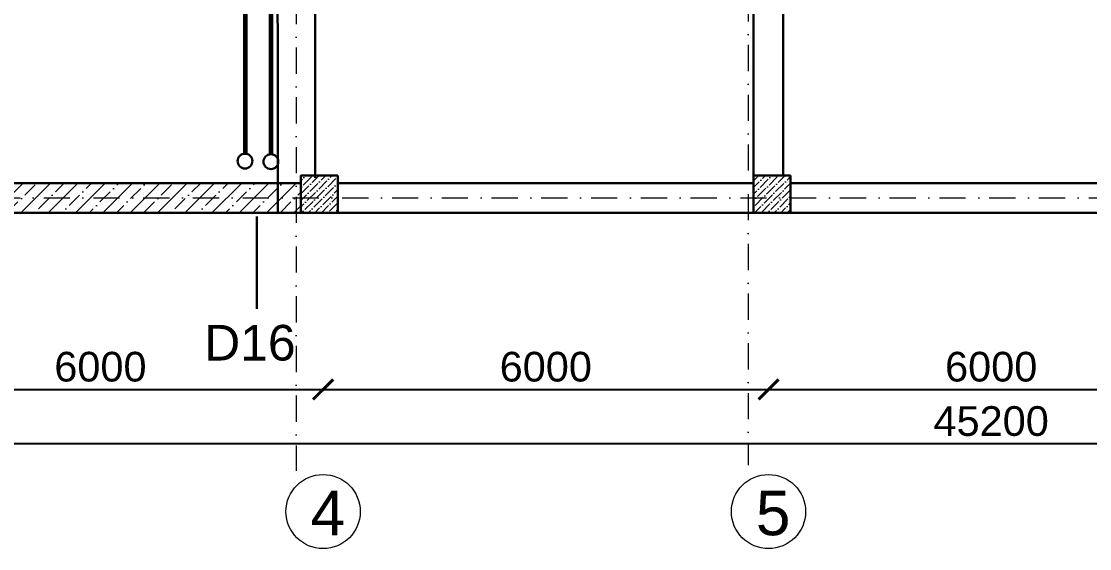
# Model space of a CAD drawing. Header units: millimetres. Extents: x 895788 to 1136524, y -21936 to 400945.
# Drawn here: x 935191 to 949582, y 70402 to 77512 of the extents above; entities that cross this region are included whole.
import ezdxf

# ---------------------------------------------------------------- set-up
doc = ezdxf.new("R2010")
doc.units = ezdxf.units.MM
doc.linetypes.add('Штрихпунктирная', pattern=[670.277762, 352.777767, -176.388884, 0, -141.111112])
doc.layers.add('Конструктив - Ограждающий', color=7, linetype='Continuous')
doc.layers.add('оси_Ном._пера__1', color=7, linetype='Continuous', lineweight=15)
doc.layers.add('перегородка_Ном._пера__7_Ном._пера__7', color=7, linetype='Continuous', lineweight=60)
doc.styles.get("Standard").update_dxf_attribs({"font": 'arial.ttf', "height": 400})
doc.styles.add('СГЕНЕРИР_СТИЛЬ_1', font='arial.ttf')
doc.dimstyles.new('razmeri a-g', dxfattribs={"dimtxt": 400, "dimasz": 270, "dimexe": 1.25, "dimexo": 0.625, "dimgap": 100, "dimtad": 1, "dimdec": 0, "dimtxsty": 'Standard', "dimblk": 'ARCHTICK', "dimcen": 2.5, "dimadec": 0, "dimazin": 0, "dimtfac": 1, "dimtdec": 0, "dimtmove": 0, "dimatfit": 3, "dimfxl": 1, "dimarcsym": 0})

# ---------------------------------------------------------------- blocks, each defined once
blk = doc.blocks.new('_ArchTick')
at = {"color": 0, "linetype": 'ByBlock', "const_width": 0.15}
blk.add_lwpolyline([(-0.5, -0.5), (0.5, 0.5)], dxfattribs=at)
blk = doc.blocks.new('*D60')
at = {"color": 0, "lineweight": -2, "transparency": 16777216}
for p, q in [((925656, 71924), (925656, 71814)), ((970856, 71816), (925656, 71816)), ((970856, 71924), (970856, 71814))]:
    blk.add_line(p, q, dxfattribs=at)
at = {"layer": 'Defpoints', "color": 0, "transparency": 16777216}
for p in [(925656, 71925), (925656, 71816), (970856, 71925)]:
    blk.add_point(p, dxfattribs=at)
at = {"color": 0, "lineweight": -2, "transparency": 16777216, "xscale": 270, "yscale": 270, "zscale": 270, "rotation": 180}
blk.add_blockref('_ArchTick', (925656, 71816), dxfattribs=at)
at = {"color": 0, "lineweight": -2, "transparency": 16777216, "xscale": 270, "yscale": 270, "zscale": 270}
blk.add_blockref('_ArchTick', (970856, 71816), dxfattribs=at)
at = {"color": 0, "transparency": 16777216, "insert": (948256, 72120), "char_height": 400, "attachment_point": 5}
blk.add_mtext('45200', dxfattribs=at)
blk = doc.blocks.new('*D63')
at = {"color": 0, "lineweight": -2, "transparency": 16777216}
for p, q in [((933256, 72549), (933256, 72550)), ((933256, 72549), (939256, 72549)), ((939256, 72549), (939256, 72550))]:
    blk.add_line(p, q, dxfattribs=at)
at = {"layer": 'Defpoints', "color": 0, "transparency": 16777216}
for p in [(933256, 72549), (939256, 72549), (939256, 72549)]:
    blk.add_point(p, dxfattribs=at)
at = {"color": 0, "lineweight": -2, "transparency": 16777216, "xscale": 270, "yscale": 270, "zscale": 270, "rotation": 180}
blk.add_blockref('_ArchTick', (933256, 72549), dxfattribs=at)
at = {"color": 0, "lineweight": -2, "transparency": 16777216, "xscale": 270, "yscale": 270, "zscale": 270}
blk.add_blockref('_ArchTick', (939256, 72549), dxfattribs=at)
at = {"color": 0, "transparency": 16777216, "insert": (936256, 72853), "char_height": 400, "attachment_point": 5}
blk.add_mtext('6000', dxfattribs=at)
blk = doc.blocks.new('*D64')
at = {"color": 0, "lineweight": -2, "transparency": 16777216}
for p, q in [((939256, 72549), (939256, 72550)), ((939256, 72549), (945256, 72549)), ((945256, 72549), (945256, 72550))]:
    blk.add_line(p, q, dxfattribs=at)
at = {"layer": 'Defpoints', "color": 0, "transparency": 16777216}
for p in [(939256, 72549), (945256, 72549), (945256, 72549)]:
    blk.add_point(p, dxfattribs=at)
at = {"color": 0, "lineweight": -2, "transparency": 16777216, "xscale": 270, "yscale": 270, "zscale": 270, "rotation": 180}
blk.add_blockref('_ArchTick', (939256, 72549), dxfattribs=at)
at = {"color": 0, "lineweight": -2, "transparency": 16777216, "xscale": 270, "yscale": 270, "zscale": 270}
blk.add_blockref('_ArchTick', (945256, 72549), dxfattribs=at)
at = {"color": 0, "transparency": 16777216, "insert": (942256, 72853), "char_height": 400, "attachment_point": 5}
blk.add_mtext('6000', dxfattribs=at)
blk = doc.blocks.new('*D65')
at = {"color": 0, "lineweight": -2, "transparency": 16777216}
for p, q in [((945256, 72549), (945256, 72550)), ((945256, 72549), (951256, 72549)), ((951256, 72549), (951256, 72550))]:
    blk.add_line(p, q, dxfattribs=at)
at = {"layer": 'Defpoints', "color": 0, "transparency": 16777216}
for p in [(945256, 72549), (951256, 72549), (951256, 72549)]:
    blk.add_point(p, dxfattribs=at)
at = {"color": 0, "lineweight": -2, "transparency": 16777216, "xscale": 270, "yscale": 270, "zscale": 270, "rotation": 180}
blk.add_blockref('_ArchTick', (945256, 72549), dxfattribs=at)
at = {"color": 0, "lineweight": -2, "transparency": 16777216, "xscale": 270, "yscale": 270, "zscale": 270}
blk.add_blockref('_ArchTick', (951256, 72549), dxfattribs=at)
at = {"color": 0, "transparency": 16777216, "insert": (948256, 72853), "char_height": 400, "attachment_point": 5}
blk.add_mtext('6000', dxfattribs=at)

msp = doc.modelspace()

# ---------------------------------------------------------------- hatches: boundary and pattern name
at = {"lineweight": 9}
h = msp.add_hatch(dxfattribs=at)
h.set_pattern_fill('ANSI36', color=256, scale=500)
h.set_pattern_definition([(45, (-677812.35, 2357845.38), (33.1456304, 121.533978), [156.25, -31.25, 0, -31.25])])
h.paths.add_polyline_path([(938956.05, 75431.717), (938956.05, 74931.717), (939456.05, 74931.717), (939456.05, 75431.717)])
h = msp.add_hatch(dxfattribs=at)
h.set_pattern_fill('ANSI36', color=256, scale=500)
h.set_pattern_definition([(45, (-683910.393, 2357845.38), (33.1456304, 121.533978), [156.25, -31.25, 0, -31.25])])
h.paths.add_polyline_path([(945054.095, 75431.717), (945054.095, 74931.717), (945554.095, 74931.717), (945554.095, 75431.717)])
at = {"layer": 'Конструктив - Ограждающий', "linetype": 'Continuous', "lineweight": 0, "true_color": 0x000000}
h = msp.add_hatch(dxfattribs=at)
h.set_pattern_fill('ЖЕЛЕЗОБЕТОН', color=18, style=0, pattern_type=2)
h.set_pattern_definition([(45, (1609453.1, 1463264.5), (-183.847756, 183.847756), []), (45, (1609361.18, 1463356.43), (-183.847756, 183.847756), [194.999993, -64.999998, 0, -64.999998])])
h.paths.add_polyline_path([(938956.05, 75331.717), (938956.05, 74931.717), (933456.05, 74931.717), (933456.05, 75331.717)])

# ---------------------------------------------------------------- linework, layer by layer
at = {"color": 5, "linetype": 'ByBlock', "lineweight": 60, "ltscale": 1.1}
msp.add_line((938203.845, 79466.689), (938203.782, 75727.258), dxfattribs=at)
at = {"color": 1, "linetype": 'ByBlock', "lineweight": 60, "ltscale": 1.1}
msp.add_line((938552.141, 79466.683), (938552.077, 75720.172), dxfattribs=at)
at = {"lineweight": 30}
msp.add_line((938362.339, 74880.704), (938362.339, 73636.047), dxfattribs=at)
at = {"color": 0, "lineweight": 30, "flags": 128}
for points in [[(938623.118, 100497.895), (938645.215, 74929.035)], [(939149.442, 75400.668), (939149.442, 81300.668)], [(945454.218, 79131.717), (945454.095, 75431.717), (945054.095, 75431.717), (945054.218, 79131.717)], [(933456.05, 75331.717), (938956.05, 75331.717)], [(939456.245, 75331.717), (945054.095, 75331.859)], [(945554.095, 75331.717), (951055.855, 75331.717)], [(939340.791, 74931.717), (927056.05, 74931.717)], [(939456.245, 74931.717), (963056.05, 74931.717)]]:
    msp.add_lwpolyline(points, dxfattribs=at)
at = {"color": 3, "lineweight": 30}
for points in [[(939456.05, 75431.717), (938956.05, 75431.717), (938956.05, 74931.717), (939456.05, 74931.717)], [(945554.095, 75431.717), (945054.095, 75431.717), (945054.095, 74931.717), (945554.095, 74931.717)]]:
    msp.add_lwpolyline(points, close=True, dxfattribs=at)
at = {"color": 7, "linetype": 'Continuous', "lineweight": 30, "ltscale": 50}
for centre in [(938203.782, 75627.258), (938552.076, 75620.172)]:
    msp.add_circle(centre, 100, dxfattribs=at)
at = {"layer": 'оси_Ном._пера__1', "linetype": 'Штрихпунктирная'}
msp.add_line((921413.987, 75131.234), (970753.784, 75131.234), dxfattribs=at)
at = {"layer": 'оси_Ном._пера__1', "linetype": 'Штрихпунктирная', "flags": 128}
for points in [[(938900.469, 113358.312), (938893.995, 73045.934), (938893.995, 71453.748)], [(944966.653, 113393.693), (944982.164, 73120.082), (944982.164, 71527.896)]]:
    msp.add_lwpolyline(points, dxfattribs=at)
at = {"layer": 'оси_Ном._пера__1', "linetype": 'Continuous'}
for centre in [(939256.05, 70902.45), (945256.05, 70902.45)]:
    msp.add_circle(centre, 500, dxfattribs=at)

# ---------------------------------------------------------------- texts
at = {"insert": (938885.252, 73418.975), "char_height": 480, "attachment_point": 3}
msp.add_mtext_dynamic_manual_height_columns('{\\fArial|b0|i0|c238|p34;D16}', width=1030.0719, gutter_width=2000, heights=[0], dxfattribs=at)
at = {"layer": 'перегородка_Ном._пера__7_Ном._пера__7', "linetype": 'Continuous', "char_height": 600, "attachment_point": 1, "style": 'СГЕНЕРИР_СТИЛЬ_1'}
for s, insert in [('4', (939085.812, 71183.352)), ('5', (945085.812, 71183.352))]:
    msp.add_mtext(s, dxfattribs=dict(at, insert=insert))

# ---------------------------------------------------------------- dimensions: what is measured, and where the dimension line sits
for base, p1, p2, picture, middle in [((939256.05, 72548.709), (933256.05, 72548.709), (939256.05, 72548.709), '*D63', (936256.05, 72852.939)), ((945256.05, 72548.709), (939256.05, 72548.709), (945256.05, 72548.709), '*D64', (942256.05, 72852.939)), ((951256.212, 72548.709), (945256.05, 72548.709), (951256.212, 72548.709), '*D65', (948256.131, 72852.939)), ((925656.05, 71815.528), (970856.421, 71924.672), (925656.05, 71924.672), '*D60', (948256.236, 72119.757))]:
    dim = msp.add_linear_dim(base=base, p1=p1, p2=p2, angle=180, dimstyle='razmeri a-g')
    dim.commit()
    dim.dimension.update_dxf_attribs({"geometry": picture, "text_midpoint": middle})

doc.saveas('drawing.dxf')
